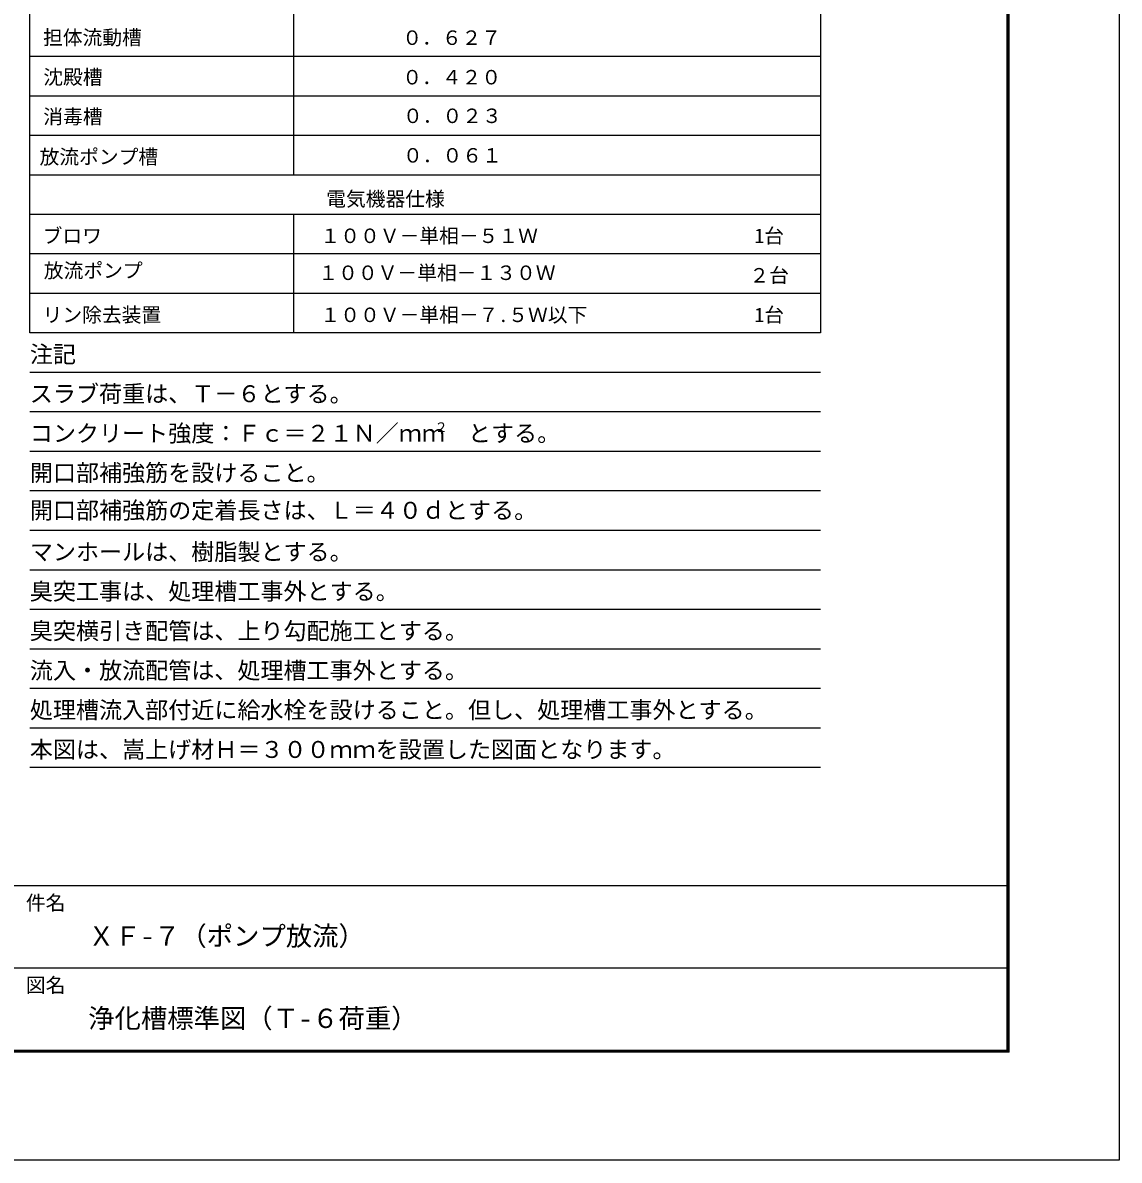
# Model space of a CAD drawing. Units: millimetres, scale not verified. Extents: x -23521 to 8910, y -6308 to 6308.
# Drawn here: x 3917 to 8910, y -6308 to -1127 of the extents above; entities that cross this region are included whole.
import ezdxf
from ezdxf.enums import TextEntityAlignment as Align

# ---------------------------------------------------------------- set-up
doc = ezdxf.new("R2010")
doc.units = ezdxf.units.MM
doc.header["$LTSCALE"] = 30
for name, color, linetype, lineweight in [('0-B_3-6_SUNPO', 4, 'Continuous', 25), ('0-C_3-5_MOJI', 4, 'Continuous', 25), ('0-D_水管', 7, 'Continuous', 25), ('1-C_図面枠', 7, 'Continuous', 25), ('1-D_Axis_waku', 7, 'Continuous', 25)]:
    doc.layers.add(name, color=color, linetype=linetype, lineweight=lineweight)
doc.styles.add('ＭＳ ゴシック', font='')
doc.styles.get('ＭＳ ゴシック').set_extended_font_data('MS Gothic')

msp = doc.modelspace()

# ---------------------------------------------------------------- linework, layer by layer
at = {"layer": '0-B_3-6_SUNPO', "color": 3}
for p, q in [((3949.49, -2539.56), (3949.49, 1600.45)), ((7549.5, 1600.45), (7549.5, -2539.56)), ((5149.48, -739.56), (5149.48, -1819.56)), ((3949.48, -1279.56), (7549.49, -1279.56)), ((3949.48, -1459.56), (7549.49, -1459.56)), ((3949.48, -1639.56), (7549.49, -1639.56)), ((3949.48, -1819.56), (7549.49, -1819.56)), ((3949.48, -1819.56), (7549.49, -1819.56)), ((3949.48, -1999.56), (7549.49, -1999.56)), ((5149.48, -1999.56), (5149.48, -2539.56)), ((7549.49, -2359.56), (3949.48, -2359.56)), ((7549.49, -2539.56), (3949.48, -2539.56))]:
    msp.add_line(p, q, dxfattribs=at)
at = {"layer": '0-C_3-5_MOJI', "color": 3}
msp.add_line((7549.48, -2179.56), (3949.47, -2179.56), dxfattribs=at)
at = {"layer": '0-D_水管', "color": 3}
for p, q in [((7549.48, -2719.57), (3949.48, -2719.57)), ((7549.48, -2899.57), (3949.48, -2899.57)), ((7549.48, -3079.57), (3949.48, -3079.57)), ((7549.49, -3259.57), (3949.48, -3259.57)), ((7549.49, -3439.57), (3949.48, -3439.57)), ((7549.49, -3439.57), (3949.48, -3439.57)), ((7549.49, -3619.57), (3949.48, -3619.57)), ((7549.49, -3799.57), (3949.48, -3799.57)), ((7549.49, -3979.58), (3949.48, -3979.58)), ((7549.49, -4159.58), (3949.48, -4159.58)), ((7549.49, -4339.58), (3949.48, -4339.58)), ((7549.49, -4519.58), (3949.48, -4519.58))]:
    msp.add_line(p, q, dxfattribs=at)
at = {"layer": '1-C_図面枠'}
msp.add_lwpolyline([(-8910, -6307.5), (-8910, 6307.5), (8910, 6307.5), (8910, -6307.5)], close=True, dxfattribs=at)
at = {"layer": '1-D_Axis_waku'}
for p, q in [((8400, -5806.5), (8400, 5761.5)), ((8400.6, -5807.1), (8400.6, 5762.1)), ((8401.2, -5807.7), (8401.2, 5762.7)), ((8401.8, -5808.3), (8401.8, 5763.3)), ((8402.4, -5808.9), (8402.4, 5763.9)), ((8403, -5809.5), (8403, 5764.5)), ((8403.6, -5810.1), (8403.6, 5765.1)), ((8404.2, -5810.7), (8404.2, 5765.7)), ((8404.8, -5811.3), (8404.8, 5766.3)), ((8405.4, -5811.9), (8405.4, 5766.9)), ((8406, -5812.5), (8406, 5767.5)), ((8406.6, -5813.1), (8406.6, 5768.1)), ((8407.2, -5813.7), (8407.2, 5768.7)), ((8407.8, -5814.3), (8407.8, 5769.3)), ((8408.4, -5814.9), (8408.4, 5769.9)), ((-7770, -5056.5), (8400, -5056.5)), ((239.99, -5431.5), (8399.99, -5431.5)), ((8408.4, -5814.9), (-7778.4, -5814.9)), ((8407.8, -5814.3), (-7777.8, -5814.3)), ((8407.2, -5813.7), (-7777.2, -5813.7)), ((8406.6, -5813.1), (-7776.6, -5813.1)), ((8406, -5812.5), (-7776, -5812.5)), ((8405.4, -5811.9), (-7775.4, -5811.9)), ((8404.8, -5811.3), (-7774.8, -5811.3)), ((8404.2, -5810.7), (-7774.2, -5810.7)), ((8403.6, -5810.1), (-7773.6, -5810.1)), ((8403, -5809.5), (-7773, -5809.5)), ((8402.4, -5808.9), (-7772.4, -5808.9)), ((8401.8, -5808.3), (-7771.8, -5808.3)), ((8401.2, -5807.7), (-7771.2, -5807.7)), ((8400.6, -5807.1), (-7770.6, -5807.1)), ((-7770, -5806.5), (8400, -5806.5))]:
    msp.add_line(p, q, dxfattribs=at)

# ---------------------------------------------------------------- texts
at = {"layer": '0-B_3-6_SUNPO', "style": 'ＭＳ ゴシック'}
for s, p in [('担体流動槽', (4009.48, -1247.17)), ('０．６２７', (5645.56, -1247.89)), ('沈殿槽', (4010.68, -1427.17)), ('０．４２０', (5645.56, -1427.89)), ('消毒槽', (4010.68, -1607.16)), ('０．０２３', (5648.33, -1603.83)), ('放流ポンプ槽', (3993.79, -1790.54)), ('０．０６１', (5648.33, -1783.83)), ('電気機器仕様', (5298.89, -1982.16)), ('ブロワ', (4007.69, -2150.16)), ('１００Ｖ－単相－５１Ｗ', (5272.79, -2150.16)), ('1台', (7248.59, -2150.16)), ('リン除去装置', (4007.69, -2510.16)), ('１００Ｖ－単相－７.５Ｗ以下', (5272.79, -2510.16)), ('1台', (7248.59, -2510.16))]:
    msp.add_text(s, height=65.98, dxfattribs=at).set_placement(p, align=Align.BOTTOM_LEFT)
at = {"layer": '0-C_3-5_MOJI', "style": 'ＭＳ ゴシック'}
for s, p in [('放流ポンプ', (4013.1, -2308.38)), ('１００Ｖ－単相－１３０Ｗ', (5263.17, -2318.56)), ('２台', (7226.08, -2330.16))]:
    msp.add_text(s, height=65.98, dxfattribs=at).set_placement(p, align=Align.BOTTOM_LEFT)
at = {"layer": '0-D_水管', "color": 4, "style": 'ＭＳ ゴシック'}
for s, height, p in [('注記', 76.98, (3949.48, -2698.37)), ('スラブ荷重は、Ｔ－６とする。', 76.98, (3949.48, -2878.37)), ('コンクリート強度：Ｆｃ＝２１Ｎ／ｍｍ\u3000とする。', 76.98, (3949.48, -3058.37)), ('２', 43.99, (5792.71, -3004.25)), ('開口部補強筋を設けること。', 76.98, (3949.48, -3238.37)), ('開口部補強筋の定着長さは、Ｌ＝４０ｄとする。', 76.98, (3949.48, -3409.17)), ('マンホールは、樹脂製とする。', 76.98, (3949.48, -3598.38)), ('臭突工事は、処理槽工事外とする。', 76.98, (3949.48, -3778.38)), ('臭突横引き配管は、上り勾配施工とする。', 76.98, (3949.48, -3958.38)), ('流入・放流配管は、処理槽工事外とする。', 76.98, (3949.48, -4138.38)), ('処理槽流入部付近に給水栓を設けること。但し、処理槽工事外とする。', 76.98, (3949.48, -4318.38)), ('本図は、嵩上げ材Ｈ＝３００ｍｍを設置した図面となります。', 76.98, (3949.48, -4498.38))]:
    msp.add_text(s, height=height, dxfattribs=at).set_placement(p, align=Align.BOTTOM_LEFT)
at = {"layer": '1-D_Axis_waku', "style": 'ＭＳ ゴシック'}
for s, height, p in [('件名', 65.98, (3931.47, -5187.88)), ('ＸＦ-７（ポンプ放流）', 87.98, (4214.99, -5356.5)), ('図名', 65.98, (3931.47, -5562.88)), ('浄化槽標準図（Ｔ-６荷重）', 87.98, (4214.99, -5731.5))]:
    msp.add_text(s, height=height, dxfattribs=at).set_placement(p, align=Align.BOTTOM_LEFT)

doc.saveas('drawing.dxf')
